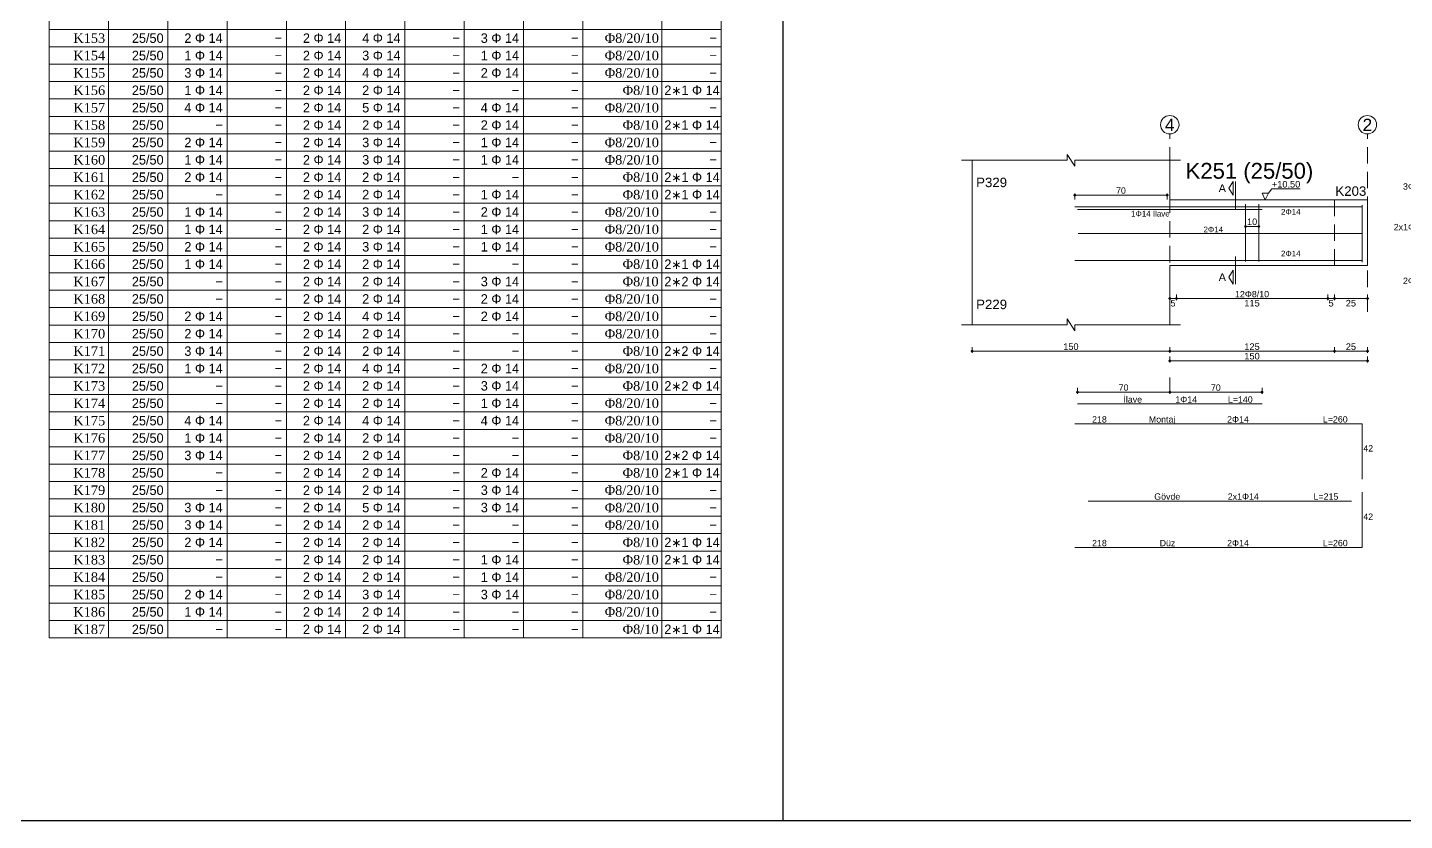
# Model space of a CAD drawing. Header units: millimetres. Extents: x 2232 to 85269, y -3593 to 5869.
# Drawn here: x 42843 to 44411, y -3593 to -2690 of the extents above; entities that cross this region are included whole.
import ezdxf

# ---------------------------------------------------------------- set-up
doc = ezdxf.new("R2010")
doc.units = ezdxf.units.MM
doc.linetypes.add('DASHDOT2', pattern=[12.7, 6.35, -3.175, 0, -3.175])
doc.linetypes.add('DASHED4', pattern=[18.75, 12.5, -6.25])
doc.layers.add('aks', color=251, linetype='DASHDOT2', lineweight=35)
for name, color, linetype in [('Donatı Metraj Tablosu', 7, 'Continuous'), ('Donatı Topl. Uzun. Yazısı', 7, 'Continuous'), ('Donatı Uz. Yazısı', 7, 'Continuous'), ('Donatı Yazısı', 7, 'Continuous'), ('Donatı Çizgisi', 7, 'Continuous'), ('Kiriş', 7, 'Continuous'), ('Standart', 7, 'Continuous'), ('Ölçülendirme', 7, 'Continuous')]:
    doc.layers.add(name, color=color, linetype=linetype)
doc.styles.add('arial_1_18', font='arial.ttf', dxfattribs={"height": 0.2})
doc.styles.add('symbol_1_18', font='symbol.ttf', dxfattribs={"height": 0.2})
doc.styles.add('times new roman_1_18', font='times.ttf', dxfattribs={"height": 0.2})

# ---------------------------------------------------------------- blocks, each defined once
blk = doc.blocks.new('IDE1089Entity7453')
at = {"layer": 'Donatı Metraj Tablosu', "color": 1, "linetype": 'Continuous', "lineweight": 5}
for points in [[(28798, 686.4), (28798, 0)], [(28828, 686.4), (28828, 0)], [(28858, 686.4), (28858, 0)], [(28888, 686.4), (28888, 0)], [(28918, 686.4), (28918, 0)], [(28948, 686.4), (28948, 0)], [(28978, 686.4), (28978, 0)], [(29008, 686.4), (29008, 0)], [(29038, 686.4), (29038, 0)], [(29068, 686.4), (29068, 0)], [(29108, 686.4), (29108, 0)], [(29138, 686.4), (29138, 0)], [(28798, 308), (29138, 308)], [(28798, 299.2), (29138, 299.2)], [(28798, 290.4), (29138, 290.4)], [(28798, 281.6), (29138, 281.6)], [(28798, 272.8), (29138, 272.8)], [(28798, 264), (29138, 264)], [(28798, 255.2), (29138, 255.2)], [(28798, 246.4), (29138, 246.4)], [(28798, 237.6), (29138, 237.6)], [(28798, 228.8), (29138, 228.8)], [(28798, 220), (29138, 220)], [(28798, 211.2), (29138, 211.2)], [(28798, 202.4), (29138, 202.4)], [(28798, 193.6), (29138, 193.6)], [(28798, 184.8), (29138, 184.8)], [(28798, 176), (29138, 176)], [(28798, 167.2), (29138, 167.2)], [(28798, 158.4), (29138, 158.4)], [(28798, 149.6), (29138, 149.6)], [(28798, 140.8), (29138, 140.8)], [(28798, 132), (29138, 132)], [(28798, 123.2), (29138, 123.2)], [(28798, 114.4), (29138, 114.4)], [(28798, 105.6), (29138, 105.6)], [(28798, 96.8), (29138, 96.8)], [(28798, 88), (29138, 88)], [(28798, 79.2), (29138, 79.2)], [(28798, 70.4), (29138, 70.4)], [(28798, 61.6), (29138, 61.6)], [(28798, 52.8), (29138, 52.8)], [(28798, 44), (29138, 44)], [(28798, 35.2), (29138, 35.2)], [(28798, 26.4), (29138, 26.4)], [(28798, 17.6), (29138, 17.6)], [(28798, 8.8), (29138, 8.8)], [(28798, 0), (29138, 0)]]:
    blk.add_lwpolyline(points, dxfattribs=at)
for s, style, p in [('K153', 'times new roman_1_18', (28810.22, 301.2)), ('25/50', 'symbol_1_18', (28839.83, 301.2)), ('2 F 14', 'symbol_1_18', (28866.39, 301.2)), ('-', 'symbol_1_18', (28912.1, 301.2)), ('2 F 14', 'symbol_1_18', (28926.39, 301.2)), ('4 F 14', 'symbol_1_18', (28956.39, 301.2)), ('-', 'symbol_1_18', (29002.1, 301.2)), ('3 F 14', 'symbol_1_18', (29016.39, 301.2)), ('-', 'symbol_1_18', (29062.1, 301.2)), ('Φ8/20/10', 'times new roman_1_18', (29079.11, 301.2)), ('-', 'symbol_1_18', (29132.1, 301.2)), ('K154', 'times new roman_1_18', (28810.22, 292.4)), ('25/50', 'symbol_1_18', (28839.83, 292.4)), ('1 F 14', 'symbol_1_18', (28866.39, 292.4)), ('-', 'symbol_1_18', (28912.1, 292.4)), ('2 F 14', 'symbol_1_18', (28926.39, 292.4)), ('3 F 14', 'symbol_1_18', (28956.39, 292.4)), ('-', 'symbol_1_18', (29002.1, 292.4)), ('1 F 14', 'symbol_1_18', (29016.39, 292.4)), ('-', 'symbol_1_18', (29062.1, 292.4)), ('Φ8/20/10', 'times new roman_1_18', (29079.11, 292.4)), ('-', 'symbol_1_18', (29132.1, 292.4)), ('K155', 'times new roman_1_18', (28810.22, 283.6)), ('25/50', 'symbol_1_18', (28839.83, 283.6)), ('3 F 14', 'symbol_1_18', (28866.39, 283.6)), ('-', 'symbol_1_18', (28912.1, 283.6)), ('2 F 14', 'symbol_1_18', (28926.39, 283.6)), ('4 F 14', 'symbol_1_18', (28956.39, 283.6)), ('-', 'symbol_1_18', (29002.1, 283.6)), ('2 F 14', 'symbol_1_18', (29016.39, 283.6)), ('-', 'symbol_1_18', (29062.1, 283.6)), ('Φ8/20/10', 'times new roman_1_18', (29079.11, 283.6)), ('-', 'symbol_1_18', (29132.1, 283.6)), ('K156', 'times new roman_1_18', (28810.22, 274.8)), ('25/50', 'symbol_1_18', (28839.83, 274.8)), ('1 F 14', 'symbol_1_18', (28866.39, 274.8)), ('2 F 14', 'symbol_1_18', (28926.39, 274.8)), ('2 F 14', 'symbol_1_18', (28956.39, 274.8)), ('Φ8/10', 'times new roman_1_18', (29088.19, 274.8)), ('2*1 F 14', 'symbol_1_18', (29109.29, 274.8)), ('-', 'symbol_1_18', (28912.1, 274.8)), ('-', 'symbol_1_18', (29002.1, 274.8)), ('-', 'symbol_1_18', (29032.1, 274.8)), ('-', 'symbol_1_18', (29062.1, 274.8)), ('K157', 'times new roman_1_18', (28810.22, 266)), ('25/50', 'symbol_1_18', (28839.83, 266)), ('4 F 14', 'symbol_1_18', (28866.39, 266)), ('-', 'symbol_1_18', (28912.1, 266)), ('2 F 14', 'symbol_1_18', (28926.39, 266)), ('5 F 14', 'symbol_1_18', (28956.39, 266)), ('-', 'symbol_1_18', (29002.1, 266)), ('4 F 14', 'symbol_1_18', (29016.39, 266)), ('-', 'symbol_1_18', (29062.1, 266)), ('Φ8/20/10', 'times new roman_1_18', (29079.11, 266)), ('-', 'symbol_1_18', (29132.1, 266)), ('K158', 'times new roman_1_18', (28810.22, 257.2)), ('25/50', 'symbol_1_18', (28839.83, 257.2)), ('-', 'symbol_1_18', (28882.1, 257.2)), ('-', 'symbol_1_18', (28912.1, 257.2)), ('2 F 14', 'symbol_1_18', (28926.39, 257.2)), ('2 F 14', 'symbol_1_18', (28956.39, 257.2)), ('-', 'symbol_1_18', (29002.1, 257.2)), ('2 F 14', 'symbol_1_18', (29016.39, 257.2)), ('-', 'symbol_1_18', (29062.1, 257.2)), ('Φ8/10', 'times new roman_1_18', (29088.19, 257.2)), ('2*1 F 14', 'symbol_1_18', (29109.29, 257.2)), ('K159', 'times new roman_1_18', (28810.22, 248.4)), ('25/50', 'symbol_1_18', (28839.83, 248.4)), ('2 F 14', 'symbol_1_18', (28866.39, 248.4)), ('-', 'symbol_1_18', (28912.1, 248.4)), ('2 F 14', 'symbol_1_18', (28926.39, 248.4)), ('3 F 14', 'symbol_1_18', (28956.39, 248.4)), ('-', 'symbol_1_18', (29002.1, 248.4)), ('1 F 14', 'symbol_1_18', (29016.39, 248.4)), ('-', 'symbol_1_18', (29062.1, 248.4)), ('Φ8/20/10', 'times new roman_1_18', (29079.11, 248.4)), ('-', 'symbol_1_18', (29132.1, 248.4)), ('K160', 'times new roman_1_18', (28810.22, 239.6)), ('25/50', 'symbol_1_18', (28839.83, 239.6)), ('1 F 14', 'symbol_1_18', (28866.39, 239.6)), ('2 F 14', 'symbol_1_18', (28926.39, 239.6)), ('3 F 14', 'symbol_1_18', (28956.39, 239.6)), ('1 F 14', 'symbol_1_18', (29016.39, 239.6)), ('Φ8/20/10', 'times new roman_1_18', (29079.11, 239.6)), ('-', 'symbol_1_18', (28912.1, 239.6)), ('-', 'symbol_1_18', (29002.1, 239.6)), ('-', 'symbol_1_18', (29062.1, 239.6)), ('-', 'symbol_1_18', (29132.1, 239.6)), ('K161', 'times new roman_1_18', (28810.22, 230.8)), ('25/50', 'symbol_1_18', (28839.83, 230.8)), ('2 F 14', 'symbol_1_18', (28866.39, 230.8)), ('-', 'symbol_1_18', (28912.1, 230.8)), ('2 F 14', 'symbol_1_18', (28926.39, 230.8)), ('2 F 14', 'symbol_1_18', (28956.39, 230.8)), ('-', 'symbol_1_18', (29002.1, 230.8)), ('-', 'symbol_1_18', (29032.1, 230.8)), ('-', 'symbol_1_18', (29062.1, 230.8)), ('Φ8/10', 'times new roman_1_18', (29088.19, 230.8)), ('2*1 F 14', 'symbol_1_18', (29109.29, 230.8)), ('K162', 'times new roman_1_18', (28810.22, 222)), ('25/50', 'symbol_1_18', (28839.83, 222)), ('-', 'symbol_1_18', (28882.1, 222)), ('-', 'symbol_1_18', (28912.1, 222)), ('2 F 14', 'symbol_1_18', (28926.39, 222)), ('2 F 14', 'symbol_1_18', (28956.39, 222)), ('-', 'symbol_1_18', (29002.1, 222)), ('1 F 14', 'symbol_1_18', (29016.39, 222)), ('-', 'symbol_1_18', (29062.1, 222)), ('Φ8/10', 'times new roman_1_18', (29088.19, 222)), ('2*1 F 14', 'symbol_1_18', (29109.29, 222)), ('K163', 'times new roman_1_18', (28810.22, 213.2)), ('25/50', 'symbol_1_18', (28839.83, 213.2)), ('1 F 14', 'symbol_1_18', (28866.39, 213.2)), ('2 F 14', 'symbol_1_18', (28926.39, 213.2)), ('3 F 14', 'symbol_1_18', (28956.39, 213.2)), ('2 F 14', 'symbol_1_18', (29016.39, 213.2)), ('Φ8/20/10', 'times new roman_1_18', (29079.11, 213.2)), ('K164', 'times new roman_1_18', (28810.22, 204.4)), ('25/50', 'symbol_1_18', (28839.83, 204.4)), ('1 F 14', 'symbol_1_18', (28866.39, 204.4)), ('-', 'symbol_1_18', (28912.1, 213.2)), ('2 F 14', 'symbol_1_18', (28926.39, 204.4)), ('2 F 14', 'symbol_1_18', (28956.39, 204.4)), ('-', 'symbol_1_18', (29002.1, 213.2)), ('1 F 14', 'symbol_1_18', (29016.39, 204.4)), ('-', 'symbol_1_18', (29062.1, 213.2)), ('Φ8/20/10', 'times new roman_1_18', (29079.11, 204.4)), ('-', 'symbol_1_18', (29132.1, 213.2)), ('-', 'symbol_1_18', (28912.1, 204.4)), ('-', 'symbol_1_18', (29002.1, 204.4)), ('-', 'symbol_1_18', (29062.1, 204.4)), ('-', 'symbol_1_18', (29132.1, 204.4)), ('K165', 'times new roman_1_18', (28810.22, 195.6)), ('25/50', 'symbol_1_18', (28839.83, 195.6)), ('2 F 14', 'symbol_1_18', (28866.39, 195.6)), ('-', 'symbol_1_18', (28912.1, 195.6)), ('2 F 14', 'symbol_1_18', (28926.39, 195.6)), ('3 F 14', 'symbol_1_18', (28956.39, 195.6)), ('-', 'symbol_1_18', (29002.1, 195.6)), ('1 F 14', 'symbol_1_18', (29016.39, 195.6)), ('-', 'symbol_1_18', (29062.1, 195.6)), ('Φ8/20/10', 'times new roman_1_18', (29079.11, 195.6)), ('-', 'symbol_1_18', (29132.1, 195.6)), ('K166', 'times new roman_1_18', (28810.22, 186.8)), ('25/50', 'symbol_1_18', (28839.83, 186.8)), ('1 F 14', 'symbol_1_18', (28866.39, 186.8)), ('-', 'symbol_1_18', (28912.1, 186.8)), ('2 F 14', 'symbol_1_18', (28926.39, 186.8)), ('2 F 14', 'symbol_1_18', (28956.39, 186.8)), ('-', 'symbol_1_18', (29002.1, 186.8)), ('-', 'symbol_1_18', (29032.1, 186.8)), ('-', 'symbol_1_18', (29062.1, 186.8)), ('Φ8/10', 'times new roman_1_18', (29088.19, 186.8)), ('2*1 F 14', 'symbol_1_18', (29109.29, 186.8)), ('K167', 'times new roman_1_18', (28810.22, 178)), ('25/50', 'symbol_1_18', (28839.83, 178)), ('2 F 14', 'symbol_1_18', (28926.39, 178)), ('2 F 14', 'symbol_1_18', (28956.39, 178)), ('3 F 14', 'symbol_1_18', (29016.39, 178)), ('Φ8/10', 'times new roman_1_18', (29088.19, 178)), ('2*2 F 14', 'symbol_1_18', (29109.29, 178)), ('25/50', 'symbol_1_18', (28839.83, 169.2)), ('-', 'symbol_1_18', (28882.1, 178)), ('-', 'symbol_1_18', (28912.1, 178)), ('-', 'symbol_1_18', (29002.1, 178)), ('-', 'symbol_1_18', (29062.1, 178)), ('K168', 'times new roman_1_18', (28810.22, 169.2)), ('-', 'symbol_1_18', (28882.1, 169.2)), ('-', 'symbol_1_18', (28912.1, 169.2)), ('2 F 14', 'symbol_1_18', (28926.39, 169.2)), ('2 F 14', 'symbol_1_18', (28956.39, 169.2)), ('-', 'symbol_1_18', (29002.1, 169.2)), ('2 F 14', 'symbol_1_18', (29016.39, 169.2)), ('-', 'symbol_1_18', (29062.1, 169.2)), ('Φ8/20/10', 'times new roman_1_18', (29079.11, 169.2)), ('-', 'symbol_1_18', (29132.1, 169.2)), ('K169', 'times new roman_1_18', (28810.22, 160.4)), ('25/50', 'symbol_1_18', (28839.83, 160.4)), ('2 F 14', 'symbol_1_18', (28866.39, 160.4)), ('-', 'symbol_1_18', (28912.1, 160.4)), ('2 F 14', 'symbol_1_18', (28926.39, 160.4)), ('4 F 14', 'symbol_1_18', (28956.39, 160.4)), ('-', 'symbol_1_18', (29002.1, 160.4)), ('2 F 14', 'symbol_1_18', (29016.39, 160.4)), ('-', 'symbol_1_18', (29062.1, 160.4)), ('Φ8/20/10', 'times new roman_1_18', (29079.11, 160.4)), ('-', 'symbol_1_18', (29132.1, 160.4)), ('K170', 'times new roman_1_18', (28810.22, 151.6)), ('25/50', 'symbol_1_18', (28839.83, 151.6)), ('2 F 14', 'symbol_1_18', (28866.39, 151.6)), ('-', 'symbol_1_18', (28912.1, 151.6)), ('2 F 14', 'symbol_1_18', (28926.39, 151.6)), ('2 F 14', 'symbol_1_18', (28956.39, 151.6)), ('-', 'symbol_1_18', (29002.1, 151.6)), ('-', 'symbol_1_18', (29032.1, 151.6)), ('-', 'symbol_1_18', (29062.1, 151.6)), ('Φ8/20/10', 'times new roman_1_18', (29079.11, 151.6)), ('-', 'symbol_1_18', (29132.1, 151.6)), ('K171', 'times new roman_1_18', (28810.22, 142.8)), ('25/50', 'symbol_1_18', (28839.83, 142.8)), ('3 F 14', 'symbol_1_18', (28866.39, 142.8)), ('2 F 14', 'symbol_1_18', (28926.39, 142.8)), ('2 F 14', 'symbol_1_18', (28956.39, 142.8)), ('Φ8/10', 'times new roman_1_18', (29088.19, 142.8)), ('2*2 F 14', 'symbol_1_18', (29109.29, 142.8)), ('-', 'symbol_1_18', (28912.1, 142.8)), ('-', 'symbol_1_18', (29002.1, 142.8)), ('-', 'symbol_1_18', (29032.1, 142.8)), ('-', 'symbol_1_18', (29062.1, 142.8)), ('K172', 'times new roman_1_18', (28810.22, 134)), ('25/50', 'symbol_1_18', (28839.83, 134)), ('1 F 14', 'symbol_1_18', (28866.39, 134)), ('-', 'symbol_1_18', (28912.1, 134)), ('2 F 14', 'symbol_1_18', (28926.39, 134)), ('4 F 14', 'symbol_1_18', (28956.39, 134)), ('-', 'symbol_1_18', (29002.1, 134)), ('2 F 14', 'symbol_1_18', (29016.39, 134)), ('-', 'symbol_1_18', (29062.1, 134)), ('Φ8/20/10', 'times new roman_1_18', (29079.11, 134)), ('-', 'symbol_1_18', (29132.1, 134)), ('K173', 'times new roman_1_18', (28810.22, 125.2)), ('25/50', 'symbol_1_18', (28839.83, 125.2)), ('-', 'symbol_1_18', (28882.1, 125.2)), ('-', 'symbol_1_18', (28912.1, 125.2)), ('2 F 14', 'symbol_1_18', (28926.39, 125.2)), ('2 F 14', 'symbol_1_18', (28956.39, 125.2)), ('-', 'symbol_1_18', (29002.1, 125.2)), ('3 F 14', 'symbol_1_18', (29016.39, 125.2)), ('-', 'symbol_1_18', (29062.1, 125.2)), ('Φ8/10', 'times new roman_1_18', (29088.19, 125.2)), ('2*2 F 14', 'symbol_1_18', (29109.29, 125.2)), ('K174', 'times new roman_1_18', (28810.22, 116.4)), ('25/50', 'symbol_1_18', (28839.83, 116.4)), ('-', 'symbol_1_18', (28882.1, 116.4)), ('-', 'symbol_1_18', (28912.1, 116.4)), ('2 F 14', 'symbol_1_18', (28926.39, 116.4)), ('2 F 14', 'symbol_1_18', (28956.39, 116.4)), ('-', 'symbol_1_18', (29002.1, 116.4)), ('1 F 14', 'symbol_1_18', (29016.39, 116.4)), ('-', 'symbol_1_18', (29062.1, 116.4)), ('Φ8/20/10', 'times new roman_1_18', (29079.11, 116.4)), ('-', 'symbol_1_18', (29132.1, 116.4)), ('K175', 'times new roman_1_18', (28810.22, 107.6)), ('25/50', 'symbol_1_18', (28839.83, 107.6)), ('4 F 14', 'symbol_1_18', (28866.39, 107.6)), ('2 F 14', 'symbol_1_18', (28926.39, 107.6)), ('4 F 14', 'symbol_1_18', (28956.39, 107.6)), ('4 F 14', 'symbol_1_18', (29016.39, 107.6)), ('Φ8/20/10', 'times new roman_1_18', (29079.11, 107.6)), ('-', 'symbol_1_18', (28912.1, 107.6)), ('-', 'symbol_1_18', (29002.1, 107.6)), ('-', 'symbol_1_18', (29062.1, 107.6)), ('-', 'symbol_1_18', (29132.1, 107.6)), ('K176', 'times new roman_1_18', (28810.22, 98.8)), ('25/50', 'symbol_1_18', (28839.83, 98.8)), ('1 F 14', 'symbol_1_18', (28866.39, 98.8)), ('-', 'symbol_1_18', (28912.1, 98.8)), ('2 F 14', 'symbol_1_18', (28926.39, 98.8)), ('2 F 14', 'symbol_1_18', (28956.39, 98.8)), ('-', 'symbol_1_18', (29002.1, 98.8)), ('-', 'symbol_1_18', (29032.1, 98.8)), ('-', 'symbol_1_18', (29062.1, 98.8)), ('Φ8/20/10', 'times new roman_1_18', (29079.11, 98.8)), ('-', 'symbol_1_18', (29132.1, 98.8)), ('K177', 'times new roman_1_18', (28810.22, 90)), ('25/50', 'symbol_1_18', (28839.83, 90)), ('3 F 14', 'symbol_1_18', (28866.39, 90)), ('-', 'symbol_1_18', (28912.1, 90)), ('2 F 14', 'symbol_1_18', (28926.39, 90)), ('2 F 14', 'symbol_1_18', (28956.39, 90)), ('-', 'symbol_1_18', (29002.1, 90)), ('-', 'symbol_1_18', (29032.1, 90)), ('-', 'symbol_1_18', (29062.1, 90)), ('Φ8/10', 'times new roman_1_18', (29088.19, 90)), ('2*2 F 14', 'symbol_1_18', (29109.29, 90)), ('K178', 'times new roman_1_18', (28810.22, 81.2)), ('25/50', 'symbol_1_18', (28839.83, 81.2)), ('-', 'symbol_1_18', (28882.1, 81.2)), ('-', 'symbol_1_18', (28912.1, 81.2)), ('2 F 14', 'symbol_1_18', (28926.39, 81.2)), ('2 F 14', 'symbol_1_18', (28956.39, 81.2)), ('-', 'symbol_1_18', (29002.1, 81.2)), ('2 F 14', 'symbol_1_18', (29016.39, 81.2)), ('-', 'symbol_1_18', (29062.1, 81.2)), ('Φ8/10', 'times new roman_1_18', (29088.19, 81.2)), ('2*1 F 14', 'symbol_1_18', (29109.29, 81.2)), ('K179', 'times new roman_1_18', (28810.22, 72.4)), ('25/50', 'symbol_1_18', (28839.83, 72.4)), ('2 F 14', 'symbol_1_18', (28926.39, 72.4)), ('2 F 14', 'symbol_1_18', (28956.39, 72.4)), ('3 F 14', 'symbol_1_18', (29016.39, 72.4)), ('Φ8/20/10', 'times new roman_1_18', (29079.11, 72.4)), ('-', 'symbol_1_18', (28882.1, 72.4)), ('-', 'symbol_1_18', (28912.1, 72.4)), ('-', 'symbol_1_18', (29002.1, 72.4)), ('-', 'symbol_1_18', (29062.1, 72.4)), ('-', 'symbol_1_18', (29132.1, 72.4)), ('K180', 'times new roman_1_18', (28810.22, 63.6)), ('25/50', 'symbol_1_18', (28839.83, 63.6)), ('3 F 14', 'symbol_1_18', (28866.39, 63.6)), ('-', 'symbol_1_18', (28912.1, 63.6)), ('2 F 14', 'symbol_1_18', (28926.39, 63.6)), ('5 F 14', 'symbol_1_18', (28956.39, 63.6)), ('-', 'symbol_1_18', (29002.1, 63.6)), ('3 F 14', 'symbol_1_18', (29016.39, 63.6)), ('-', 'symbol_1_18', (29062.1, 63.6)), ('Φ8/20/10', 'times new roman_1_18', (29079.11, 63.6)), ('-', 'symbol_1_18', (29132.1, 63.6)), ('K181', 'times new roman_1_18', (28810.22, 54.8)), ('25/50', 'symbol_1_18', (28839.83, 54.8)), ('3 F 14', 'symbol_1_18', (28866.39, 54.8)), ('-', 'symbol_1_18', (28912.1, 54.8)), ('2 F 14', 'symbol_1_18', (28926.39, 54.8)), ('2 F 14', 'symbol_1_18', (28956.39, 54.8)), ('-', 'symbol_1_18', (29002.1, 54.8)), ('-', 'symbol_1_18', (29032.1, 54.8)), ('-', 'symbol_1_18', (29062.1, 54.8)), ('Φ8/20/10', 'times new roman_1_18', (29079.11, 54.8)), ('-', 'symbol_1_18', (29132.1, 54.8)), ('K182', 'times new roman_1_18', (28810.22, 46)), ('25/50', 'symbol_1_18', (28839.83, 46)), ('2 F 14', 'symbol_1_18', (28866.39, 46)), ('2 F 14', 'symbol_1_18', (28926.39, 46)), ('2 F 14', 'symbol_1_18', (28956.39, 46)), ('Φ8/10', 'times new roman_1_18', (29088.19, 46)), ('2*1 F 14', 'symbol_1_18', (29109.29, 46)), ('K183', 'times new roman_1_18', (28810.22, 37.2)), ('25/50', 'symbol_1_18', (28839.83, 37.2)), ('-', 'symbol_1_18', (28912.1, 46)), ('2 F 14', 'symbol_1_18', (28926.39, 37.2)), ('2 F 14', 'symbol_1_18', (28956.39, 37.2)), ('-', 'symbol_1_18', (29002.1, 46)), ('1 F 14', 'symbol_1_18', (29016.39, 37.2)), ('-', 'symbol_1_18', (29032.1, 46)), ('-', 'symbol_1_18', (29062.1, 46)), ('Φ8/10', 'times new roman_1_18', (29088.19, 37.2)), ('2*1 F 14', 'symbol_1_18', (29109.29, 37.2)), ('-', 'symbol_1_18', (28882.1, 37.2)), ('-', 'symbol_1_18', (28912.1, 37.2)), ('-', 'symbol_1_18', (29002.1, 37.2)), ('-', 'symbol_1_18', (29062.1, 37.2)), ('K184', 'times new roman_1_18', (28810.22, 28.4)), ('25/50', 'symbol_1_18', (28839.83, 28.4)), ('-', 'symbol_1_18', (28882.1, 28.4)), ('-', 'symbol_1_18', (28912.1, 28.4)), ('2 F 14', 'symbol_1_18', (28926.39, 28.4)), ('2 F 14', 'symbol_1_18', (28956.39, 28.4)), ('-', 'symbol_1_18', (29002.1, 28.4)), ('1 F 14', 'symbol_1_18', (29016.39, 28.4)), ('-', 'symbol_1_18', (29062.1, 28.4)), ('Φ8/20/10', 'times new roman_1_18', (29079.11, 28.4)), ('-', 'symbol_1_18', (29132.1, 28.4)), ('K185', 'times new roman_1_18', (28810.22, 19.6)), ('25/50', 'symbol_1_18', (28839.83, 19.6)), ('2 F 14', 'symbol_1_18', (28866.39, 19.6)), ('-', 'symbol_1_18', (28912.1, 19.6)), ('2 F 14', 'symbol_1_18', (28926.39, 19.6)), ('3 F 14', 'symbol_1_18', (28956.39, 19.6)), ('-', 'symbol_1_18', (29002.1, 19.6)), ('3 F 14', 'symbol_1_18', (29016.39, 19.6)), ('-', 'symbol_1_18', (29062.1, 19.6)), ('Φ8/20/10', 'times new roman_1_18', (29079.11, 19.6)), ('-', 'symbol_1_18', (29132.1, 19.6)), ('K186', 'times new roman_1_18', (28810.22, 10.8)), ('25/50', 'symbol_1_18', (28839.83, 10.8)), ('1 F 14', 'symbol_1_18', (28866.39, 10.8)), ('2 F 14', 'symbol_1_18', (28926.39, 10.8)), ('2 F 14', 'symbol_1_18', (28956.39, 10.8)), ('Φ8/20/10', 'times new roman_1_18', (29079.11, 10.8)), ('25/50', 'symbol_1_18', (28839.83, 2)), ('-', 'symbol_1_18', (28912.1, 10.8)), ('-', 'symbol_1_18', (29002.1, 10.8)), ('-', 'symbol_1_18', (29032.1, 10.8)), ('-', 'symbol_1_18', (29062.1, 10.8)), ('-', 'symbol_1_18', (29132.1, 10.8)), ('K187', 'times new roman_1_18', (28810.22, 2)), ('-', 'symbol_1_18', (28882.1, 2)), ('-', 'symbol_1_18', (28912.1, 2)), ('2 F 14', 'symbol_1_18', (28926.39, 2)), ('2 F 14', 'symbol_1_18', (28956.39, 2)), ('-', 'symbol_1_18', (29002.1, 2)), ('-', 'symbol_1_18', (29032.1, 2)), ('-', 'symbol_1_18', (29062.1, 2)), ('Φ8/10', 'times new roman_1_18', (29088.19, 2)), ('2*1 F 14', 'symbol_1_18', (29109.29, 2))]:
    blk.add_text(s, height=4.8, dxfattribs=dict(at, style=style)).set_placement(p)
blk = doc.blocks.new('IDE792Entity7485')
at = {"layer": 'aks', "color": 30, "linetype": 'DASHED4', "lineweight": 5}
for points in [[(24120.7, 2016.8), (24120.7, 2151.8)], [(24270.7, 2016.8), (24270.7, 2151.8)], [(24120.7, 1955.8), (24120.7, 1966.8)]]:
    blk.add_lwpolyline(points, dxfattribs=at)
at = {"layer": 'aks', "color": 1, "linetype": 'Continuous', "lineweight": 5}
for centre in [(24120.7, 2158.8), (24270.7, 2158.8)]:
    blk.add_circle(centre, 7, dxfattribs=at)
at = {"layer": 'Donatı Çizgisi', "color": 5, "linetype": 'Continuous', "lineweight": 5}
for points in [[(24048.7, 2096.4), (24266.7, 2096.4)], [(24050.7, 2094.4), (24190.7, 2094.4)], [(24178.2, 2055), (24178.2, 2098.6)], [(24188.2, 2055), (24188.2, 2098.6)], [(24266.7, 2054.4), (24266.7, 2097.8)], [(24338.1, 2054.3), (24338.1, 2097.9)], [(24338.1, 2097.9), (24358.1, 2097.9)], [(24358.1, 2054.3), (24358.1, 2097.9)], [(24051.2, 2076.1), (24266.2, 2076.1)], [(24048.7, 2055.8), (24266.7, 2055.8)], [(24338.1, 2054.3), (24358.1, 2054.3)], [(24050.7, 1946.8), (24190.7, 1946.8)], [(24338.1, 1905.7), (24338.1, 1947.6)], [(24338.7, 1948.5), (24353.7, 1954)], [(24351.2, 1948.7), (24354.8, 1952.3)], [(24352.6, 1942.8), (24356.3, 1946.6)], [(24358.1, 1905.7), (24358.1, 1945.8)], [(24048.7, 1931.7), (24266.7, 1931.7)], [(24266.7, 1889.7), (24266.7, 1931.7)], [(24339.1, 1904.7), (24357, 1904.7)], [(24058.7, 1873.1), (24258.7, 1873.1)], [(24266.7, 1837.8), (24266.7, 1879.8)], [(24048.7, 1837.8), (24266.7, 1837.8)]]:
    blk.add_lwpolyline(points, dxfattribs=at)
for centre in [(24339.1, 2096.9), (24348.1, 2096.9), (24357.1, 2096.9), (24339.1, 2076.1), (24357.1, 2076.1), (24339.1, 2055.3), (24357.1, 2055.3)]:
    blk.add_circle(centre, 1, dxfattribs=at)
for centre, start, end in [((24339.1, 1947.6), 110, 180), ((24354.1, 1953), 315, 110), ((24357, 1945.8), 0, 135), ((24339.1, 1905.7), 180, 270), ((24357, 1905.7), 270, 0)]:
    blk.add_arc(centre, 1.02, start, end, dxfattribs=at)
at = {"layer": 'Kiriş', "color": 1, "linetype": 'Continuous', "lineweight": 5}
for points in [[(24042.7, 2131.8), (24042.7, 2136.3)], [(24048.7, 2127.3), (24042.7, 2136.3)], [(23962.7, 2131.8), (24042.7, 2131.8)], [(23970.7, 2006.8), (23970.7, 2131.8)], [(24048.7, 2127.3), (24048.7, 2131.8)], [(24048.7, 2131.8), (24128.7, 2131.8)], [(24120.7, 2101.8), (24120.7, 2131.8)], [(24120.7, 2101.8), (24270.7, 2101.8)], [(24270.7, 2051.8), (24270.7, 2101.8)], [(24320.6, 2101.8), (24360.6, 2101.8)], [(24360.6, 2051.8), (24360.6, 2101.8)], [(24320.6, 2086.8), (24335.6, 2086.8)], [(24335.6, 2051.8), (24335.6, 2086.8)], [(24120.7, 2051.8), (24270.7, 2051.8)], [(24120.7, 2006.8), (24120.7, 2051.8)], [(24335.6, 2051.8), (24360.6, 2051.8)], [(24048.7, 2002.3), (24042.7, 2011.3)], [(24042.7, 2006.8), (24042.7, 2011.3)], [(23962.7, 2006.8), (24042.7, 2006.8)], [(24048.7, 2006.8), (24128.7, 2006.8)], [(24048.7, 2002.3), (24048.7, 2006.8)]]:
    blk.add_lwpolyline(points, dxfattribs=at)
at = {"layer": 'Kiriş', "color": 1, "linetype": 'DASHED4', "lineweight": 5}
for points in [[(24245.7, 2051.8), (24245.7, 2101.8)], [(24270.7, 2051.8), (24270.7, 2101.8)]]:
    blk.add_lwpolyline(points, dxfattribs=at)
at = {"layer": 'Ölçülendirme', "color": 1, "linetype": 'Continuous', "lineweight": 5}
for points in [[(24165.4, 2110.5), (24168.9, 2115.8)], [(24168.9, 2105.3), (24168.9, 2115.8)], [(24170.7, 2094.8), (24170.7, 2115.8)], [(24319.1, 2111.9), (24357.1, 2111.9)], [(24339.1, 2096.9), (24339.1, 2111.9)], [(24348.1, 2096.9), (24348.1, 2111.9)], [(24357.1, 2096.9), (24357.1, 2111.9)], [(24047.7, 2105.4), (24119.7, 2105.4)], [(24048.7, 2102.1), (24048.7, 2106.6)], [(24118.7, 2102.1), (24118.7, 2106.6)], [(24168.9, 2105.3), (24165.4, 2110.5)], [(24193.2, 2101.8), (24190.7, 2106.8)], [(24190.7, 2106.8), (24195.7, 2106.8)], [(24195.7, 2106.8), (24193.2, 2101.8)], [(24193.2, 2101.8), (24193.2, 2101.8)], [(24195.7, 2106.8), (24198.2, 2110.1)], [(24198.2, 2110.1), (24219.7, 2110.1)], [(24372.3, 2101.8), (24386.8, 2101.8)], [(24375.6, 2050.8), (24375.6, 2102.8)], [(24385.6, 2050.8), (24385.6, 2102.8)], [(24178.2, 2081.6), (24188.2, 2081.6)], [(24319.1, 2081.1), (24357.1, 2081.1)], [(24339.1, 2076.1), (24339.1, 2081.1)], [(24357.1, 2076.1), (24357.1, 2081.1)], [(24372.3, 2086.8), (24376.8, 2086.8)], [(24170.7, 2037.8), (24170.7, 2058.8)], [(24339.1, 2040.3), (24339.1, 2055.3)], [(24357.1, 2040.3), (24357.1, 2055.3)], [(24372.3, 2051.8), (24386.8, 2051.8)], [(24165.4, 2043), (24168.9, 2048.3)], [(24168.9, 2037.8), (24165.4, 2043)], [(24168.9, 2037.8), (24168.9, 2048.3)], [(24319.1, 2040.3), (24357.1, 2040.3)], [(24120.7, 2025.5), (24120.7, 2030)], [(24125.7, 2025.5), (24125.7, 2030)], [(24240.7, 2025.5), (24240.7, 2030)], [(24245.7, 2025.5), (24245.7, 2030)], [(24270.7, 2025.5), (24270.7, 2030)], [(24335.6, 2025.5), (24335.6, 2030)], [(24360.6, 2025.5), (24360.6, 2030)], [(24119.7, 2026.8), (24271.7, 2026.8)], [(24334.6, 2026.8), (24361.6, 2026.8)], [(23969.7, 1986.8), (24271.7, 1986.8)], [(23970.7, 1985.5), (23970.7, 1990)], [(24120.7, 1985.5), (24120.7, 1990)], [(24245.7, 1985.5), (24245.7, 1990)], [(24270.7, 1985.5), (24270.7, 1990)], [(24119.7, 1979.6), (24271.7, 1979.6)], [(24120.7, 1978.3), (24120.7, 1982.8)], [(24270.7, 1978.3), (24270.7, 1982.8)], [(24049.7, 1955.8), (24121.7, 1955.8)], [(24050.7, 1954.5), (24050.7, 1959)], [(24119.7, 1955.8), (24191.7, 1955.8)], [(24120.7, 1954.5), (24120.7, 1959)], [(24120.7, 1954.5), (24120.7, 1959)], [(24190.7, 1954.5), (24190.7, 1959)]]:
    blk.add_lwpolyline(points, dxfattribs=at)
for centre in [(24048.7, 2105.4), (24118.7, 2105.4), (24375.6, 2101.8), (24385.6, 2101.8), (24178.2, 2081.6), (24188.2, 2081.6), (24375.6, 2086.8), (24375.6, 2051.8), (24385.6, 2051.8), (24120.7, 2026.8), (24125.7, 2026.8), (24125.7, 2026.8), (24240.7, 2026.8), (24240.7, 2026.8), (24245.7, 2026.8), (24245.7, 2026.8), (24270.7, 2026.8), (24335.6, 2026.8), (24360.6, 2026.8), (23970.7, 1986.8), (24120.7, 1986.8), (24120.7, 1986.8), (24245.7, 1986.8), (24245.7, 1986.8), (24270.7, 1986.8), (24120.7, 1979.6), (24270.7, 1979.6), (24050.7, 1955.8), (24120.7, 1955.8), (24120.7, 1955.8), (24190.7, 1955.8)]:
    blk.add_circle(centre, 0.75, dxfattribs=at)
at = {"layer": 'aks', "color": 1, "linetype": 'Continuous', "lineweight": 5, "style": 'arial_1_18'}
for s, p in [('4', (24117, 2153.9)), ('2', (24267, 2153.9))]:
    blk.add_text(s, height=9.45, dxfattribs=at).set_placement(p)
at = {"layer": 'Donatı Topl. Uzun. Yazısı', "color": 1, "linetype": 'Continuous', "lineweight": 5, "style": 'arial_1_18'}
for s, p in [('L=140', (24164.8, 1947.8)), ('L=260', (24236.9, 1932.7)), ('L=154', (24338.7, 1891.3)), ('L=215', (24229.8, 1874.1)), ('L=260', (24236.9, 1838.8))]:
    blk.add_text(s, height=4.8, dxfattribs=at).set_placement(p)
at = {"layer": 'Donatı Uz. Yazısı', "color": 1, "linetype": 'Continuous', "lineweight": 5, "style": 'arial_1_18'}
for s, p in [('13', (24358.1, 1948.3)), ('218', (24061.7, 1932.7)), ('42', (24267.6, 1910.7)), ('44', (24329.7, 1913.4)), ('20', (24344.3, 1905.7)), ('42', (24267.6, 1858.8)), ('218', (24061.7, 1838.8))]:
    blk.add_text(s, height=4.8, dxfattribs=at).set_placement(p)
at = {"layer": 'Donatı Yazısı', "color": 5, "linetype": 'Continuous', "lineweight": 5, "style": 'arial_1_18'}
for s, height, p in [('3Φ14', 4.8, (24297.7, 2109.5)), ('1Φ14 İlave', 4.32, (24091.3, 2089.1)), ('2x1Φ14', 4.8, (24290.7, 2078.7)), ('2Φ14', 4.8, (24297.7, 2037.9)), ('1Φ14', 4.8, (24124.9, 1947.8)), ('2Φ14', 4.8, (24164.2, 1932.7)), ('Φ8/10', 4.8, (24338.9, 1898)), ('K251 / 12 Adet', 4.8, (24325.9, 1879.7)), ('2x1Φ14', 4.8, (24164.7, 1874.1)), ('2Φ14', 4.8, (24164.2, 1838.8))]:
    blk.add_text(s, height=height, dxfattribs=at).set_placement(p)
for p in [(24205.1, 2090.5), (24146.3, 2077.1), (24205.1, 2058.8)]:
    blk.add_text('2Φ14', height=4.32, rotation=360, dxfattribs=at).set_placement(p)
at = {"layer": 'Donatı Yazısı', "color": 1, "linetype": 'Continuous', "lineweight": 5, "style": 'arial_1_18'}
for s, p in [('İlave', (24085.5, 1947.8)), ('Montaj', (24104.8, 1932.7)), ('Gövde', (24108.9, 1874.1)), ('Düz', (24113, 1838.8))]:
    blk.add_text(s, height=4.8, dxfattribs=at).set_placement(p)
at = {"layer": 'Kiriş', "color": 1, "linetype": 'Continuous', "lineweight": 5, "style": 'arial_1_18'}
for s, height, p in [('K251 (25/50)', 12, (24132.7, 2117.8)), ('P329', 7.2, (23973.7, 2111.4)), ('K203', 7.2, (24246.4, 2104.8)), ('P229', 7.2, (23973.7, 2018.8)), ('KESİT A-A', 10.2, (24316.9, 2001)), ('K251', 9.6, (24316.9, 1983.9))]:
    blk.add_text(s, height=height, dxfattribs=at).set_placement(p)
at = {"layer": 'Ölçülendirme', "color": 1, "linetype": 'Continuous', "lineweight": 5, "style": 'arial_1_18'}
for s, height, p in [('A', 5.95, (24157.8, 2107.6)), ('+10.50', 5, (24198.2, 2111.1)), ('70', 4.8, (24079.9, 2106.4)), ('A', 5.95, (24157.8, 2040.1)), ('25', 5, (24344.2, 2027.8)), ('5', 5, (24121.2, 2020.8)), ('115', 5, (24177.3, 2020.8)), ('5', 5, (24241.2, 2020.8)), ('25', 5, (24254.3, 2020.8)), ('150', 5, (24039.8, 1987.8)), ('125', 5, (24177.3, 1987.8)), ('25', 5, (24254.3, 1987.8)), ('150', 5, (24177.3, 1980.6))]:
    blk.add_text(s, height=height, dxfattribs=at).set_placement(p)
for s, rotation, p in [('15', 90, (24374.6, 2090.4)), ('10', 360, (24179.3, 2082.6)), ('50', 90, (24384.6, 2072.9)), ('35', 90, (24374.6, 2065.4))]:
    blk.add_text(s, height=5, rotation=rotation, dxfattribs=at).set_placement(p)
at = {"layer": 'Ölçülendirme', "color": 5, "linetype": 'Continuous', "lineweight": 5, "style": 'arial_1_18'}
for s, p in [('12Φ8/10', (24170.2, 2027.8)), ('70', (24081.9, 1956.8)), ('70', (24151.9, 1956.8))]:
    blk.add_text(s, height=4.8, dxfattribs=at).set_placement(p)

msp = doc.modelspace()

# ---------------------------------------------------------------- linework, layer by layer
for p, q in [((43703.6, -3593.4), (43703.6, 906.6)), ((3332.4, -3593.4), (85269.2, -3593.4))]:
    msp.add_line(p, q)

# ---------------------------------------------------------------- block references
at = {"layer": 'Standart'}
for name, p, xscale, yscale, zscale in [('IDE1089Entity7453', (-21927.7, -3385.6), 2.25, 2.25, 2.25), ('IDE792Entity7485', (7962.7, -6039.3), 1.5, 1.5, 1.5)]:
    msp.add_blockref(name, p, dxfattribs=dict(at, xscale=xscale, yscale=yscale, zscale=zscale))

doc.saveas('drawing.dxf')
